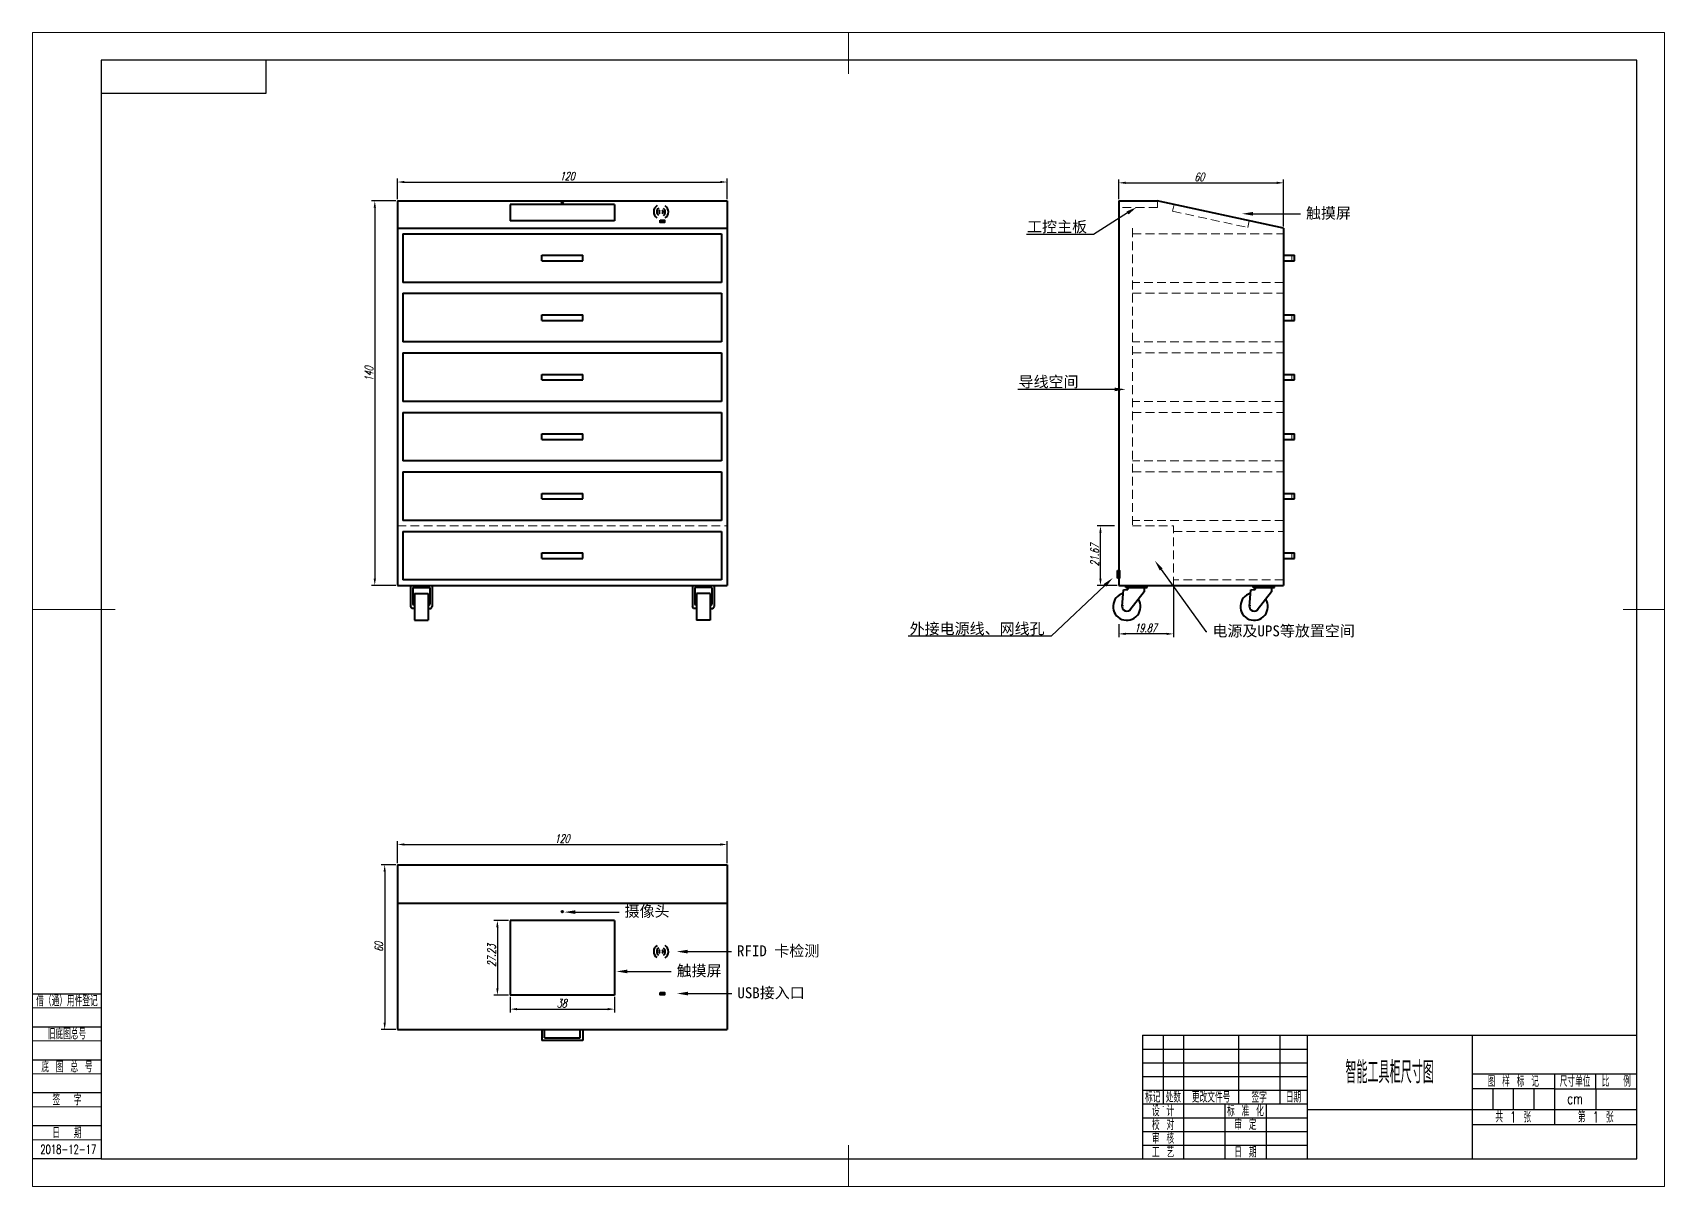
# Model space of a CAD drawing. Header units: millimetres. Extents: x 0 to 1767, y 0 to 420.
# Drawn here: x 1173 to 1767, y 0 to 420 of the extents above; entities that cross this region are included whole.
import ezdxf
from ezdxf import colors
from ezdxf.entities.mleader import LeaderData, LeaderLine
from ezdxf.math import Vec2, Vec3

# ---------------------------------------------------------------- set-up
doc = ezdxf.new("R2010")
doc.units = ezdxf.units.MM
doc.header["$PDMODE"] = 2
doc.linetypes.add('HIDDEN2', pattern=[4.7625, 3.175, -1.5875])
doc.linetypes.add('SOLID', pattern=[0])
for name, color, linetype, lineweight in [('尺寸线', 1, 'Continuous', 13), ('文字', 6, 'Continuous', 13), ('粗实线', 7, 'Continuous', 40), ('细实线', 8, 'Continuous', 13), ('虚线', 8, 'HIDDEN2', 13)]:
    doc.layers.add(name, color=color, linetype=linetype, lineweight=lineweight)
doc.layers.add('边框线', color=5, linetype='Continuous')
doc.styles.add('单线体', font='txt.shx', dxfattribs={"width": 0.7, "height": 5, "bigfont": 'gbcbig.shx'})
doc.styles.add('单线体标注', font='txt.shx', dxfattribs={"width": 0.7, "oblique": 15, "height": 3, "bigfont": 'gbcbig.shx'})
doc.dimstyles.new('ISO-25', dxfattribs={"dimtxt": 3, "dimasz": 2.5, "dimexe": 1.25, "dimexo": 0.625, "dimtad": 1, "dimdsep": 46, "dimtxsty": '单线体标注', "dimcen": 1, "dimadec": 0, "dimazin": 0, "dimtm": 0.074, "dimtfac": 1, "dimtmove": 0, "dimatfit": 3, "dimfxl": 1, "dimtolj": 1, "dimarcsym": 0})

# ---------------------------------------------------------------- blocks, each defined once
blk = doc.blocks.new('*D103')
at = {"layer": 'Defpoints', "color": 0, "transparency": 16777216}
for p in [(1425.94, 365.62), (1305.94, 358.76), (1425.94, 358.76)]:
    blk.add_point(p, dxfattribs=at)
at = {"layer": '尺寸线', "color": 0, "lineweight": -2, "transparency": 16777216}
for p, q in [((1305.94, 359.39), (1305.94, 366.87)), ((1308.44, 365.62), (1423.44, 365.62)), ((1425.94, 359.39), (1425.94, 366.87))]:
    blk.add_line(p, q, dxfattribs=at)
at = {"layer": '尺寸线', "color": 0, "transparency": 16777216}
for points in [[(1308.44, 366.04), (1308.44, 365.21), (1305.94, 365.62)], [(1423.44, 366.04), (1423.44, 365.21), (1425.94, 365.62)]]:
    blk.add_solid(points, dxfattribs=at)
at = {"layer": '尺寸线', "color": 0, "transparency": 16777216, "insert": (1367.72, 367.75), "char_height": 3, "attachment_point": 5, "style": '单线体标注'}
blk.add_mtext('\\A1;120', dxfattribs=at)
blk = doc.blocks.new('*D104')
at = {"layer": 'Defpoints', "color": 0, "transparency": 16777216}
for p in [(1305.94, 358.76), (1297.67, 218.76), (1305.94, 218.76)]:
    blk.add_point(p, dxfattribs=at)
at = {"layer": '尺寸线', "color": 0, "lineweight": -2, "transparency": 16777216}
for p, q in [((1305.32, 358.76), (1296.42, 358.76)), ((1297.67, 356.26), (1297.67, 221.26)), ((1305.32, 218.76), (1296.42, 218.76))]:
    blk.add_line(p, q, dxfattribs=at)
at = {"layer": '尺寸线', "color": 0, "transparency": 16777216}
for points in [[(1297.25, 356.26), (1298.09, 356.26), (1297.67, 358.76)], [(1297.25, 221.26), (1298.09, 221.26), (1297.67, 218.76)]]:
    blk.add_solid(points, dxfattribs=at)
at = {"layer": '尺寸线', "color": 0, "transparency": 16777216, "insert": (1295.55, 295.77), "char_height": 3, "attachment_point": 5, "rotation": 90, "style": '单线体标注'}
blk.add_mtext('\\A1;140', dxfattribs=at)
blk = doc.blocks.new('*D105')
at = {"layer": 'Defpoints', "color": 0, "transparency": 16777216}
for p in [(1628.52, 365.32), (1568.52, 358.76), (1628.52, 348.82)]:
    blk.add_point(p, dxfattribs=at)
at = {"layer": '尺寸线', "color": 0, "lineweight": -2, "transparency": 16777216}
for p, q in [((1568.52, 359.39), (1568.52, 366.57)), ((1571.02, 365.32), (1626.02, 365.32)), ((1628.52, 349.44), (1628.52, 366.57))]:
    blk.add_line(p, q, dxfattribs=at)
at = {"layer": '尺寸线', "color": 0, "transparency": 16777216}
for points in [[(1571.02, 365.74), (1571.02, 364.91), (1568.52, 365.32)], [(1626.02, 365.74), (1626.02, 364.91), (1628.52, 365.32)]]:
    blk.add_solid(points, dxfattribs=at)
at = {"layer": '尺寸线', "color": 0, "transparency": 16777216, "insert": (1597.81, 367.45), "char_height": 3, "attachment_point": 5, "style": '单线体标注'}
blk.add_mtext('\\A1;60', dxfattribs=at)
blk = doc.blocks.new('*D106')
at = {"layer": 'Defpoints', "color": 0, "transparency": 16777216}
for p in [(1588.39, 218.76), (1568.52, 205.25), (1568.52, 201.12)]:
    blk.add_point(p, dxfattribs=at)
at = {"layer": '尺寸线', "color": 0, "lineweight": -2, "transparency": 16777216}
for p, q in [((1588.39, 218.14), (1588.39, 199.87)), ((1568.52, 204.63), (1568.52, 199.87)), ((1585.89, 201.12), (1571.02, 201.12))]:
    blk.add_line(p, q, dxfattribs=at)
at = {"layer": '尺寸线', "color": 0, "transparency": 16777216}
for points in [[(1571.02, 201.54), (1571.02, 200.71), (1568.52, 201.12)], [(1585.89, 201.54), (1585.89, 200.71), (1588.39, 201.12)]]:
    blk.add_solid(points, dxfattribs=at)
at = {"layer": '尺寸线', "color": 0, "transparency": 16777216, "insert": (1578.26, 203.25), "char_height": 3, "attachment_point": 5, "style": '单线体标注'}
blk.add_mtext('\\A1;19.87', dxfattribs=at)
blk = doc.blocks.new('*D107')
at = {"layer": 'Defpoints', "color": 0, "transparency": 16777216}
for p in [(1561.84, 240.43), (1567.57, 240.43), (1568.52, 218.76)]:
    blk.add_point(p, dxfattribs=at)
at = {"layer": '尺寸线', "color": 0, "lineweight": -2, "transparency": 16777216}
for p, q in [((1566.94, 240.43), (1560.59, 240.43)), ((1561.84, 221.26), (1561.84, 237.93)), ((1567.9, 218.76), (1560.59, 218.76))]:
    blk.add_line(p, q, dxfattribs=at)
at = {"layer": '尺寸线', "color": 0, "transparency": 16777216}
for points in [[(1561.43, 237.93), (1562.26, 237.93), (1561.84, 240.43)], [(1561.43, 221.26), (1562.26, 221.26), (1561.84, 218.76)]]:
    blk.add_solid(points, dxfattribs=at)
at = {"layer": '尺寸线', "color": 0, "transparency": 16777216, "insert": (1559.72, 229.8), "char_height": 3, "attachment_point": 5, "rotation": 90, "style": '单线体标注'}
blk.add_mtext('\\A1;21.67', dxfattribs=at)
blk = doc.blocks.new('*D108')
at = {"layer": 'Defpoints', "color": 0, "transparency": 16777216}
for p in [(1425.94, 124.47), (1305.94, 117.07), (1425.94, 117.07)]:
    blk.add_point(p, dxfattribs=at)
at = {"layer": '尺寸线', "color": 0, "lineweight": -2, "transparency": 16777216}
for p, q in [((1305.94, 117.7), (1305.94, 125.72)), ((1425.94, 117.7), (1425.94, 125.72)), ((1308.44, 124.47), (1423.44, 124.47))]:
    blk.add_line(p, q, dxfattribs=at)
at = {"layer": '尺寸线', "color": 0, "transparency": 16777216}
for points in [[(1308.44, 124.88), (1308.44, 124.05), (1305.94, 124.47)], [(1423.44, 124.88), (1423.44, 124.05), (1425.94, 124.47)]]:
    blk.add_solid(points, dxfattribs=at)
at = {"layer": '尺寸线', "color": 0, "transparency": 16777216, "insert": (1365.86, 126.59), "char_height": 3, "attachment_point": 5, "style": '单线体标注'}
blk.add_mtext('\\A1;120', dxfattribs=at)
blk = doc.blocks.new('*D109')
at = {"layer": 'Defpoints', "color": 0, "transparency": 16777216}
for p in [(1305.94, 117.07), (1301.27, 57.07), (1305.94, 57.07)]:
    blk.add_point(p, dxfattribs=at)
at = {"layer": '尺寸线', "color": 0, "lineweight": -2, "transparency": 16777216}
for p, q in [((1305.32, 117.07), (1300.02, 117.07)), ((1301.27, 114.57), (1301.27, 59.57)), ((1305.32, 57.07), (1300.02, 57.07))]:
    blk.add_line(p, q, dxfattribs=at)
at = {"layer": '尺寸线', "color": 0, "transparency": 16777216}
for points in [[(1300.86, 114.57), (1301.69, 114.57), (1301.27, 117.07)], [(1300.86, 59.57), (1301.69, 59.57), (1301.27, 57.07)]]:
    blk.add_solid(points, dxfattribs=at)
at = {"layer": '尺寸线', "color": 0, "transparency": 16777216, "insert": (1299.15, 87.16), "char_height": 3, "attachment_point": 5, "rotation": 90, "style": '单线体标注'}
blk.add_mtext('\\A1;60', dxfattribs=at)
blk = doc.blocks.new('*D110')
at = {"layer": 'Defpoints', "color": 0, "transparency": 16777216}
for p in [(1346.94, 96.82), (1342.31, 69.59), (1346.94, 69.59)]:
    blk.add_point(p, dxfattribs=at)
at = {"layer": '尺寸线', "color": 0, "lineweight": -2, "transparency": 16777216}
for p, q in [((1346.32, 96.82), (1341.06, 96.82)), ((1342.31, 94.32), (1342.31, 72.09)), ((1346.32, 69.59), (1341.06, 69.59))]:
    blk.add_line(p, q, dxfattribs=at)
at = {"layer": '尺寸线', "color": 0, "transparency": 16777216}
for points in [[(1341.89, 94.32), (1342.72, 94.32), (1342.31, 96.82)], [(1341.89, 72.09), (1342.72, 72.09), (1342.31, 69.59)]]:
    blk.add_solid(points, dxfattribs=at)
at = {"layer": '尺寸线', "color": 0, "transparency": 16777216, "insert": (1340.18, 84), "char_height": 3, "attachment_point": 5, "rotation": 90, "style": '单线体标注'}
blk.add_mtext('\\A1;27.23', dxfattribs=at)
blk = doc.blocks.new('*D111')
at = {"layer": 'Defpoints', "color": 0, "transparency": 16777216}
for p in [(1346.94, 69.59), (1384.94, 69.59), (1384.94, 64.52)]:
    blk.add_point(p, dxfattribs=at)
at = {"layer": '尺寸线', "color": 0, "lineweight": -2, "transparency": 16777216}
for p, q in [((1346.94, 68.97), (1346.94, 63.27)), ((1384.94, 68.97), (1384.94, 63.27)), ((1349.44, 64.52), (1382.44, 64.52))]:
    blk.add_line(p, q, dxfattribs=at)
at = {"layer": '尺寸线', "color": 0, "transparency": 16777216}
for points in [[(1349.44, 64.94), (1349.44, 64.1), (1346.94, 64.52)], [(1382.44, 64.94), (1382.44, 64.1), (1384.94, 64.52)]]:
    blk.add_solid(points, dxfattribs=at)
at = {"layer": '尺寸线', "color": 0, "transparency": 16777216, "insert": (1365.73, 66.64), "char_height": 3, "attachment_point": 5, "style": '单线体标注'}
blk.add_mtext('\\A1;38', dxfattribs=at)

msp = doc.modelspace()

# ---------------------------------------------------------------- linework, layer by layer
at = {"layer": '粗实线'}
for p, q in [((1305.941, 358.765), (1425.941, 358.765)), ((1305.941, 358.765), (1305.941, 218.765)), ((1384.941, 357.427), (1346.941, 357.427)), ((1346.941, 357.427), (1346.941, 351.52)), ((1384.941, 357.427), (1384.941, 351.52)), ((1425.941, 358.765), (1425.941, 218.765)), ((1568.524, 358.765), (1568.524, 218.765)), ((1568.524, 358.765), (1582.431, 358.765)), ((1628.524, 348.818), (1582.431, 358.765)), ((1384.941, 351.52), (1346.941, 351.52)), ((1401.621, 351.138), (1403.109, 351.138)), ((1305.941, 348.765), (1425.941, 348.765)), ((1307.941, 346.765), (1307.941, 329.098)), ((1307.941, 346.765), (1423.941, 346.765)), ((1423.941, 346.765), (1423.941, 329.098)), ((1628.524, 348.818), (1628.524, 218.765)), ((1358.441, 336.931), (1358.441, 338.931)), ((1358.441, 338.931), (1373.441, 338.931)), ((1373.441, 336.931), (1373.441, 338.931)), ((1628.524, 338.931), (1632.524, 338.931)), ((1628.524, 338.931), (1632.524, 338.931)), ((1632.524, 336.931), (1632.524, 338.931)), ((1358.441, 336.931), (1373.441, 336.931)), ((1628.524, 336.931), (1632.524, 336.931)), ((1423.941, 329.098), (1307.941, 329.098)), ((1307.941, 325.098), (1307.941, 307.431)), ((1307.941, 325.098), (1423.941, 325.098)), ((1423.941, 325.098), (1423.941, 307.431)), ((1358.441, 315.265), (1358.441, 317.265)), ((1358.441, 317.265), (1373.441, 317.265)), ((1358.441, 315.265), (1373.441, 315.265)), ((1373.441, 315.265), (1373.441, 317.265)), ((1628.524, 317.265), (1632.524, 317.265)), ((1628.524, 315.265), (1632.524, 315.265)), ((1632.524, 315.265), (1632.524, 317.265)), ((1423.941, 307.431), (1307.941, 307.431)), ((1307.941, 303.431), (1307.941, 285.765)), ((1307.941, 303.431), (1423.941, 303.431)), ((1423.941, 303.431), (1423.941, 285.765)), ((1358.441, 293.598), (1358.441, 295.598)), ((1358.441, 295.598), (1373.441, 295.598)), ((1358.441, 293.598), (1373.441, 293.598)), ((1373.441, 293.598), (1373.441, 295.598)), ((1628.524, 295.598), (1632.524, 295.598)), ((1628.524, 293.598), (1632.524, 293.598)), ((1632.524, 293.598), (1632.524, 295.598)), ((1423.941, 285.765), (1307.941, 285.765)), ((1307.941, 281.765), (1307.941, 264.098)), ((1307.941, 281.765), (1423.941, 281.765)), ((1423.941, 281.765), (1423.941, 264.098)), ((1358.441, 271.931), (1358.441, 273.931)), ((1358.441, 273.931), (1373.441, 273.931)), ((1373.441, 271.931), (1373.441, 273.931)), ((1628.524, 273.931), (1632.524, 273.931)), ((1632.524, 271.931), (1632.524, 273.931)), ((1358.441, 271.931), (1373.441, 271.931)), ((1628.524, 271.931), (1632.524, 271.931)), ((1423.941, 264.098), (1307.941, 264.098)), ((1307.941, 260.098), (1307.941, 242.431)), ((1307.941, 260.098), (1423.941, 260.098)), ((1423.941, 260.098), (1423.941, 242.431)), ((1358.441, 250.265), (1358.441, 252.265)), ((1358.441, 252.265), (1373.441, 252.265)), ((1358.441, 250.265), (1373.441, 250.265)), ((1373.441, 250.265), (1373.441, 252.265)), ((1628.524, 252.265), (1632.524, 252.265)), ((1628.524, 250.265), (1632.524, 250.265)), ((1632.524, 250.265), (1632.524, 252.265)), ((1423.941, 242.431), (1307.941, 242.431)), ((1307.941, 238.431), (1307.941, 220.765)), ((1307.941, 238.431), (1423.941, 238.431)), ((1423.941, 238.431), (1423.941, 220.765)), ((1358.441, 228.598), (1358.441, 230.598)), ((1358.441, 230.598), (1373.441, 230.598)), ((1358.441, 228.598), (1373.441, 228.598)), ((1373.441, 228.598), (1373.441, 230.598)), ((1628.524, 230.598), (1632.524, 230.598)), ((1628.524, 228.598), (1632.524, 228.598)), ((1632.524, 228.598), (1632.524, 230.598)), ((1632.524, 228.598), (1632.524, 230.598)), ((1423.941, 220.765), (1307.941, 220.765)), ((1568.045, 224.189), (1568.508, 224.189)), ((1568.045, 221.412), (1568.045, 224.189)), ((1568.508, 221.412), (1568.045, 221.412)), ((1305.941, 218.765), (1425.941, 218.765)), ((1310.723, 218.765), (1310.723, 211.092)), ((1311.547, 218.047), (1317.723, 218.047)), ((1311.547, 218.047), (1311.547, 211.953)), ((1312.135, 215.885), (1312.135, 206.059)), ((1312.135, 215.885), (1317.135, 215.884)), ((1317.135, 215.884), (1317.135, 206.057)), ((1317.723, 218.047), (1317.723, 211.953)), ((1317.723, 218.047), (1317.723, 211.953)), ((1318.547, 218.765), (1318.547, 211.092)), ((1318.547, 218.765), (1318.547, 211.092)), ((1413.336, 218.765), (1413.336, 211.092)), ((1413.336, 218.765), (1413.336, 211.092)), ((1420.336, 218.047), (1414.16, 218.047)), ((1414.16, 218.047), (1414.16, 211.953)), ((1414.16, 218.047), (1414.16, 211.953)), ((1419.748, 215.885), (1414.748, 215.884)), ((1414.748, 215.884), (1414.748, 206.057)), ((1419.748, 215.885), (1419.748, 206.059)), ((1420.336, 218.047), (1420.336, 211.953)), ((1421.16, 218.765), (1421.16, 211.092)), ((1568.524, 218.765), (1628.524, 218.765)), ((1569.789, 211.086), (1570.22, 217.143)), ((1570.22, 217.143), (1571.849, 217.233)), ((1571.07, 218.047), (1571.07, 218.765)), ((1571.07, 218.047), (1578.861, 218.047)), ((1571.849, 217.233), (1572.068, 218.047)), ((1577.728, 216.42), (1572.496, 209.73)), ((1577.613, 218.047), (1577.728, 217.686)), ((1577.728, 217.686), (1577.728, 216.42)), ((1578.861, 218.047), (1578.861, 218.765)), ((1616.151, 211.086), (1616.582, 217.143)), ((1616.582, 217.143), (1618.21, 217.233)), ((1617.431, 218.047), (1617.431, 218.765)), ((1617.431, 218.047), (1625.223, 218.047)), ((1618.21, 217.233), (1618.429, 218.047)), ((1624.089, 216.42), (1618.858, 209.73)), ((1623.974, 218.047), (1624.089, 217.686)), ((1624.089, 217.686), (1624.089, 216.42)), ((1625.223, 218.047), (1625.223, 218.765)), ((1311.127, 210.384), (1310.723, 211.092)), ((1312.135, 210.384), (1311.127, 210.384)), ((1311.771, 211.56), (1311.547, 211.953)), ((1312.135, 211.56), (1311.771, 211.56)), ((1317.135, 211.56), (1317.498, 211.56)), ((1317.135, 211.56), (1317.498, 211.56)), ((1317.135, 210.384), (1318.142, 210.384)), ((1317.135, 210.384), (1318.142, 210.384)), ((1317.498, 211.56), (1317.723, 211.953)), ((1317.498, 211.56), (1317.723, 211.953)), ((1318.142, 210.384), (1318.547, 211.092)), ((1318.142, 210.384), (1318.547, 211.092)), ((1413.74, 210.384), (1413.336, 211.092)), ((1413.74, 210.384), (1413.336, 211.092)), ((1414.748, 210.384), (1413.74, 210.384)), ((1414.748, 210.384), (1413.74, 210.384)), ((1414.384, 211.56), (1414.16, 211.953)), ((1414.384, 211.56), (1414.16, 211.953)), ((1414.748, 211.56), (1414.384, 211.56)), ((1414.748, 211.56), (1414.384, 211.56)), ((1419.748, 211.56), (1420.111, 211.56)), ((1419.748, 210.384), (1420.755, 210.384)), ((1420.111, 211.56), (1420.336, 211.953)), ((1420.755, 210.384), (1421.16, 211.092)), ((1312.135, 206.059), (1317.135, 206.057)), ((1419.748, 206.059), (1414.748, 206.057)), ((1305.941, 117.07), (1425.941, 117.07)), ((1305.941, 117.07), (1305.941, 57.07)), ((1425.941, 117.07), (1425.941, 57.07)), ((1425.941, 103.022), (1305.941, 103.022)), ((1384.941, 96.822), (1346.941, 96.822)), ((1346.941, 96.822), (1346.941, 69.59)), ((1384.941, 96.822), (1384.941, 69.59)), ((1384.941, 69.59), (1346.941, 69.59)), ((1401.621, 69.976), (1403.109, 69.976)), ((1305.941, 57.07), (1425.941, 57.07)), ((1358.441, 57.07), (1358.441, 53.07)), ((1359.441, 54.07), (1359.441, 57.07)), ((1359.441, 54.07), (1372.441, 54.07)), ((1372.441, 54.07), (1372.441, 57.07)), ((1373.441, 57.07), (1373.441, 53.07)), ((1373.441, 53.07), (1358.441, 53.07))]:
    msp.add_line(p, q, dxfattribs=at)
for points in [[(1401.539, 351.698), (1403.176, 351.698), (1403.176, 350.912), (1401.539, 350.912)], [(1401.621, 351.643), (1403.109, 351.643), (1403.109, 350.983), (1401.621, 350.983)], [(1401.881, 351.618), (1402.081, 351.618), (1402.081, 351.662), (1401.881, 351.662)], [(1402.617, 351.618), (1402.818, 351.618), (1402.818, 351.662), (1402.617, 351.662)], [(1401.539, 70.536), (1403.176, 70.536), (1403.176, 69.75), (1401.539, 69.75)], [(1401.621, 70.481), (1403.109, 70.481), (1403.109, 69.821), (1401.621, 69.821)], [(1401.881, 70.456), (1402.081, 70.456), (1402.081, 70.5), (1401.881, 70.5)], [(1402.617, 70.456), (1402.818, 70.456), (1402.818, 70.5), (1402.617, 70.5)]]:
    msp.add_lwpolyline(points, close=True, dxfattribs=at)
for centre in [(1365.941, 358.084), (1365.941, 99.997)]:
    msp.add_circle(centre, 0.285, dxfattribs=at)
for centre, radius, start, end in [((1401.877, 354.769), 2.669, 122.881547, 234.846332), ((1401.877, 354.769), 2.669, 303.343569, 54.473256), ((1401.877, 354.769), 1.555, 122.716053, 234.979964), ((1401.877, 354.769), 0.725, 122.261586, 235.346932), ((1401.877, 354.769), 0.725, 303.96353, 53.972656), ((1401.877, 354.769), 1.555, 303.509063, 54.339623), ((1571.439, 211.08), 5, 105.144852, 32.525751), ((1617.8, 211.08), 5, 105.144852, 32.525751), ((1571.439, 211.08), 1.695, 162.120951, 332.724332), ((1617.8, 211.08), 1.695, 162.120951, 332.724332), ((1401.877, 85.475), 2.669, 122.881547, 234.846332), ((1401.877, 85.475), 1.555, 122.716053, 234.979964), ((1401.877, 85.475), 0.725, 122.261586, 235.346932), ((1401.877, 85.475), 0.725, 303.96353, 53.972656), ((1401.877, 85.475), 1.555, 303.509063, 54.339623), ((1401.877, 85.475), 2.669, 303.343569, 54.473256)]:
    msp.add_arc(centre, radius, start, end, dxfattribs=at)
at = {"layer": '细实线', "linetype": 'SOLID'}
for p, q in [((1173.118, 420), (1767.118, 420)), ((1173.118, 0), (1173.118, 420)), ((1470.118, 420), (1470.118, 405)), ((1767.118, 420), (1767.118, 0)), ((1173.118, 210), (1203.118, 210)), ((1767.118, 210), (1752.118, 210)), ((1470.118, 0), (1470.118, 15)), ((1767.118, 0), (1173.118, 0))]:
    msp.add_line(p, q, dxfattribs=at)
at = {"layer": '细实线'}
for p, q in [((1198.118, 65), (1173.118, 65)), ((1198.118, 53), (1173.118, 53)), ((1198.118, 41), (1173.118, 41)), ((1198.118, 29), (1173.118, 29)), ((1198.118, 17), (1173.118, 17))]:
    msp.add_line(p, q, dxfattribs=at)
at = {"layer": '虚线'}
for p, q in [((1582.573, 358.765), (1582.573, 356.391)), ((1588.632, 357.427), (1588.105, 354.983)), ((1582.573, 356.391), (1568.524, 356.391)), ((1588.105, 354.983), (1615.475, 349.077)), ((1616.002, 351.52), (1615.475, 349.077)), ((1573.524, 346.765), (1628.524, 346.765)), ((1631.524, 338.931), (1631.524, 336.931)), ((1628.524, 329.098), (1573.524, 329.098)), ((1573.524, 325.098), (1628.524, 325.098)), ((1631.524, 317.265), (1631.524, 315.265)), ((1628.524, 307.431), (1573.524, 307.431)), ((1573.524, 303.431), (1628.524, 303.431)), ((1631.524, 295.598), (1631.524, 293.598)), ((1628.524, 285.765), (1573.524, 285.765)), ((1573.524, 281.765), (1628.524, 281.765)), ((1631.524, 273.931), (1631.524, 271.931)), ((1628.524, 264.098), (1573.524, 264.098)), ((1573.524, 260.098), (1628.524, 260.098)), ((1631.524, 252.265), (1631.524, 250.265)), ((1628.524, 242.431), (1573.524, 242.431)), ((1588.39, 238.431), (1628.524, 238.431)), ((1631.524, 230.598), (1631.524, 228.598)), ((1568.971, 224.189), (1568.508, 224.189)), ((1568.971, 221.412), (1568.508, 221.412)), ((1568.971, 224.189), (1568.971, 221.412)), ((1628.524, 220.765), (1588.39, 220.765))]:
    msp.add_line(p, q, dxfattribs=at)
at = {"layer": '虚线', "color": 5}
for p, q in [((1573.524, 348.765), (1573.524, 240.431)), ((1305.941, 240.423), (1425.941, 240.428)), ((1573.524, 240.431), (1588.39, 240.431)), ((1588.39, 218.765), (1588.39, 240.431))]:
    msp.add_line(p, q, dxfattribs=at)
at = {"layer": '边框线', "linetype": 'SOLID'}
for p, q in [((1757.118, 410), (1198.118, 410)), ((1198.118, 410), (1198.118, 10)), ((1757.118, 10), (1757.118, 410)), ((1198.118, 10), (1757.118, 10))]:
    msp.add_line(p, q, dxfattribs=at)
at = {"layer": '边框线'}
for p, q in [((1258.118, 398), (1258.118, 410)), ((1198.118, 398), (1258.118, 398)), ((1198.118, 70), (1173.118, 70)), ((1198.118, 58), (1173.118, 58)), ((1577.118, 55), (1757.118, 55)), ((1577.118, 55), (1577.118, 10)), ((1584.618, 55), (1584.618, 30)), ((1592.118, 55), (1592.118, 10)), ((1612.118, 55), (1612.118, 30)), ((1627.118, 55), (1627.118, 30)), ((1637.118, 55), (1637.118, 10)), ((1697.118, 55), (1697.118, 10)), ((1577.118, 50), (1637.118, 50)), ((1198.118, 46), (1173.118, 46)), ((1577.118, 45), (1637.118, 45)), ((1577.118, 40), (1637.118, 40)), ((1697.118, 41), (1757.118, 41)), ((1727.118, 41), (1727.118, 22.5)), ((1742.118, 35.5), (1742.118, 41)), ((1198.118, 34), (1173.118, 34)), ((1577.118, 35), (1637.118, 35)), ((1577.118, 30), (1637.118, 30)), ((1607.118, 30), (1607.118, 10)), ((1622.118, 30), (1622.118, 10)), ((1727.118, 35.5), (1697.118, 35.5)), ((1704.618, 35.5), (1704.618, 28)), ((1712.118, 35.5), (1712.118, 28)), ((1719.618, 35.5), (1719.618, 28)), ((1727.118, 35.5), (1757.118, 35.5)), ((1742.118, 35.5), (1742.118, 28)), ((1577.118, 25), (1637.118, 25)), ((1584.618, 29.056), (1584.618, 29.012)), ((1637.118, 28), (1697.118, 28)), ((1697.118, 28), (1757.118, 28)), ((1198.118, 22), (1173.118, 22)), ((1577.118, 20), (1637.118, 20)), ((1697.118, 22.5), (1757.118, 22.5)), ((1577.118, 15), (1637.118, 15)), ((1198.118, 10), (1173.118, 10))]:
    msp.add_line(p, q, dxfattribs=at)

# ---------------------------------------------------------------- texts
at = {"layer": '文字', "attachment_point": 5, "style": '单线体'}
for s, insert, char_height, width in [('借（通）用件登记', (1185.618, 67.5), 4, 25), ('旧底图总号', (1185.618, 55.5), 4, 25), ('底 图 总 号', (1185.618, 43.5), 4, 25), ('智能工具柜尺寸图', (1667.118, 41.5), 8, 60), ('图 样 标 记 ', (1712.118, 38.25), 4, 30), ('尺寸单位', (1734.618, 38.25), 4, 15), ('比  例', (1749.618, 38.25), 4, 15), ('签  字', (1185.618, 31.5), 4, 25), ('标记', (1580.868, 32.5), 4, 7.5), ('设 计', (1584.618, 27.5), 4, 15), ('处数', (1588.368, 32.5), 4, 7.5), ('更改文件号', (1602.118, 32.5), 4, 20), ('标 准 化', (1614.618, 27.5), 4, 15), ('签字', (1619.618, 32.5), 4, 15), ('日期', (1632.118, 32.5), 4, 10), ('cm', (1734.607, 31.975), 4, 30), ('校 对', (1584.618, 22.5), 4, 15), ('审 定', (1614.618, 22.5), 4, 15), ('共 1 张', (1712.118, 25.25), 4, 30), ('第 1 张', (1742.118, 25.25), 4, 30), ('日  期', (1185.618, 19.5), 4, 25), ('审 核', (1584.618, 17.5), 4, 15), ('2018-12-17', (1186.095, 13.473), 3.2, 20), ('工 艺', (1584.618, 12.5), 4, 15), ('日 期', (1614.618, 12.5), 4, 15)]:
    msp.add_mtext(s, dxfattribs=dict(at, insert=insert, char_height=char_height, width=width))

# ---------------------------------------------------------------- dimensions: what is measured, and where the dimension line sits
at = {"layer": '尺寸线'}
for base, p1, p2, picture, middle in [((1425.941, 365.623), (1305.941, 358.765), (1425.941, 358.765), '*D103', (1367.723, 365.623)), ((1628.524, 365.325), (1568.524, 358.765), (1628.524, 348.818), '*D105', (1597.807, 365.325)), ((1568.524, 201.124), (1588.39, 218.765), (1568.524, 205.251), '*D106', (1578.261, 201.124)), ((1425.941, 124.466), (1305.941, 117.07), (1425.941, 117.07), '*D108', (1365.863, 124.466)), ((1384.941, 64.519), (1346.941, 69.59), (1384.941, 69.59), '*D111', (1365.725, 64.519))]:
    dim = msp.add_linear_dim(base=base, p1=p1, p2=p2, dimstyle='ISO-25', override={"dimtp": 0.3, "dimtm": 0.374}, dxfattribs=at)
    dim.commit()
    dim.dimension.update_dxf_attribs({"geometry": picture, "text_midpoint": middle, "dimtype": 160})
for base, p1, p2, picture, middle in [((1297.672, 218.765), (1305.941, 358.765), (1305.941, 218.765), '*D104', (1297.672, 295.767)), ((1561.844, 240.431), (1568.524, 218.765), (1567.569, 240.431), '*D107', (1561.844, 229.798)), ((1301.272, 57.07), (1305.941, 117.07), (1305.941, 57.07), '*D109', (1301.272, 87.163)), ((1342.308, 69.59), (1346.941, 96.822), (1346.941, 69.59), '*D110', (1342.308, 83.999))]:
    dim = msp.add_linear_dim(base=base, p1=p1, p2=p2, angle=90, dimstyle='ISO-25', override={"dimtp": 0.3, "dimtm": 0.374}, dxfattribs=at)
    dim.commit()
    dim.dimension.update_dxf_attribs({"geometry": picture, "text_midpoint": middle, "dimtype": 160})

# ---------------------------------------------------------------- leaders
ml = msp.add_multileader_mtext('Standard', dxfattribs=at)
ml.set_content('{\\fSimSun|b0|i0|c134|p2;工控主板}', color=256)
ml.set_leader_properties()
ml.build(insert=Vec2(0, 0))
ml.multileader.update_dxf_attribs({"text_right_attachment_type": 6, "dogleg_length": 0.36})
ctx = ml.context
ctx.base_point, ctx.plane_origin = Vec3(1532.74, 349.049), Vec3(1575.046, 356.476)
ctx.right_attachment, ctx.text_align_type = 6, 2
notes = []
notes.append((ctx, [(0, (1, 1, 0), (1559.3, 346.549), (-1, 0), 0.36, [(0, [(1575.046, 356.476)], 0, [])])]))
ctx.mtext.insert, ctx.mtext.alignment, ctx.mtext.flow_direction = Vec3(1556.94, 351.349), 3, 5
ml = msp.add_multileader_mtext('Standard', dxfattribs=at)
ml.set_content('{\\fSimSun|b0|i0|c134|p2;触摸屏}', color=256)
ml.set_leader_properties()
ml.build(insert=Vec2(0, 0))
ml.multileader.update_dxf_attribs({"text_right_attachment_type": 6, "dogleg_length": 0.36})
ctx = ml.context
ctx.base_point, ctx.plane_origin = Vec3(1634.633, 354.033), Vec3(1626.961, 380.819)
ctx.right_attachment = 6
notes.append((ctx, [(0, (1, 1, 0), (1634.273, 354.033), (1, 0), 0.36, [(0, [(1613.322, 354.055)], 0, [])])]))
ctx.mtext.insert, ctx.mtext.flow_direction = Vec3(1636.633, 356.311), 5
ml = msp.add_multileader_mtext('Standard', dxfattribs=at)
ml.set_content('{\\fSimSun|b0|i0|c134|p2;导线空间}', color=256)
ml.set_leader_properties()
ml.build(insert=Vec2(0, 0))
ml.multileader.update_dxf_attribs({"text_right_attachment_type": 6, "dogleg_length": 0.36})
ctx = ml.context
ctx.base_point, ctx.plane_origin = Vec3(1530.027, 292.632), Vec3(1571.025, 290.121)
ctx.right_attachment, ctx.text_align_type = 6, 2
notes.append((ctx, [(0, (1, 1, 0), (1556.209, 290.121), (-1, 0), 0.36, [(0, [(1571.025, 290.121)], 0, [])])]))
ctx.mtext.insert, ctx.mtext.alignment, ctx.mtext.flow_direction = Vec3(1553.849, 294.921), 3, 5
ml = msp.add_multileader_mtext('Standard', dxfattribs=at)
ml.set_content('{\\fSimSun|b0|i0|c134|p2;电源及UPS等放置空间}', color=256)
ml.set_leader_properties()
ml.build(insert=Vec2(0, 0))
ml.multileader.update_dxf_attribs({"text_right_attachment_type": 6, "dogleg_length": 0.36})
ctx = ml.context
ctx.base_point, ctx.plane_origin = Vec3(1600.617, 201.932), Vec3(1581.614, 227.826)
ctx.right_attachment = 6
notes.append((ctx, [(0, (1, 1, 0), (1600.257, 201.932), (1, 0), 0.36, [(0, [(1581.614, 227.826)], 0, [])])]))
ctx.mtext.insert, ctx.mtext.flow_direction = Vec3(1602.617, 204.22), 5
ml = msp.add_multileader_mtext('Standard', dxfattribs=at)
ml.set_content('{\\fSimSun|b0|i0|c134|p2;外接电源线、网线孔}', color=256)
ml.set_leader_properties()
ml.build(insert=Vec2(0, 0))
ml.multileader.update_dxf_attribs({"text_right_attachment_type": 6, "dogleg_length": 0.36})
ctx = ml.context
ctx.base_point, ctx.plane_origin = Vec3(1488.861, 202.749), Vec3(1566.36, 221.534)
ctx.right_attachment, ctx.text_align_type = 6, 2
notes.append((ctx, [(1, (1, 1, 0), (1543.843, 200.238), (-1, 0), 0.36, [(0, [(1566.36, 221.534)], 0, [])])]))
ctx.mtext.insert, ctx.mtext.alignment, ctx.mtext.flow_direction = Vec3(1541.483, 205.038), 3, 5
ml = msp.add_multileader_mtext('Standard', dxfattribs=at)
ml.set_content('{\\fSimSun|b0|i0|c134|p2;摄像头}', color=256)
ml.set_leader_properties()
ml.build(insert=Vec2(0, 0))
ml.multileader.update_dxf_attribs({"text_right_attachment_type": 6, "dogleg_length": 0.36})
ctx = ml.context
ctx.base_point, ctx.plane_origin = Vec3(1386.615, 99.838), Vec3(1366.639, 99.838)
ctx.right_attachment = 6
notes.append((ctx, [(0, (1, 1, 0), (1386.255, 99.838), (1, 0), 0.36, [(0, [(1366.639, 99.838)], 0, [])])]))
ctx.mtext.insert, ctx.mtext.flow_direction = Vec3(1388.615, 102.172), 5
ml = msp.add_multileader_mtext('Standard', dxfattribs=at)
ml.set_content('{\\fSimSun|b0|i0|c134|p2;RFID 卡检测}', color=256)
ml.set_leader_properties()
ml.build(insert=Vec2(0, 0))
ml.multileader.update_dxf_attribs({"text_right_attachment_type": 6, "dogleg_length": 0.36})
ctx = ml.context
ctx.base_point, ctx.plane_origin = Vec3(1427.496, 85.457), Vec3(1407.519, 85.457)
ctx.right_attachment = 6
notes.append((ctx, [(0, (1, 1, 0), (1427.136, 85.457), (1, 0), 0.36, [(0, [(1407.519, 85.457)], 0, [])])]))
ctx.mtext.insert, ctx.mtext.flow_direction = Vec3(1429.496, 87.746), 5
ml = msp.add_multileader_mtext('Standard', dxfattribs=at)
ml.set_content('{\\fSimSun|b0|i0|c134|p2;触摸屏}', color=256)
ml.set_leader_properties()
ml.build(insert=Vec2(0, 0))
ml.multileader.update_dxf_attribs({"text_right_attachment_type": 6, "dogleg_length": 0.36})
ctx = ml.context
ctx.base_point, ctx.plane_origin = Vec3(1405.558, 78.237), Vec3(1385.581, 78.237)
ctx.right_attachment = 6
notes.append((ctx, [(0, (1, 1, 0), (1405.198, 78.237), (1, 0), 0.36, [(0, [(1385.581, 78.237)], 0, [])])]))
ctx.mtext.insert, ctx.mtext.flow_direction = Vec3(1407.558, 80.514), 5
ml = msp.add_multileader_mtext('Standard', dxfattribs=at)
ml.set_content('{\\fSimSun|b0|i0|c134|p2;USB接入口}', color=256)
ml.set_leader_properties()
ml.build(insert=Vec2(0, 0))
ml.multileader.update_dxf_attribs({"text_right_attachment_type": 6, "dogleg_length": 0.36})
ctx = ml.context
ctx.base_point, ctx.plane_origin = Vec3(1427.647, 70.194), Vec3(1407.67, 70.194)
ctx.right_attachment = 6
notes.append((ctx, [(0, (1, 1, 0), (1427.287, 70.194), (1, 0), 0.36, [(0, [(1407.67, 70.194)], 0, [])])]))
ctx.mtext.insert, ctx.mtext.flow_direction = Vec3(1429.647, 72.483), 5
for ctx, leaders in notes:
    for number, flags, end, landing, length, lines in leaders:
        leader = LeaderData()
        leader.index, (leader.has_last_leader_line, leader.has_dogleg_vector, leader.attachment_direction) = number, flags
        leader.last_leader_point, leader.dogleg_vector, leader.dogleg_length = Vec3(end), Vec3(landing), length
        for number, points, colour, breaks in lines:
            line = LeaderLine()
            line.index, line.vertices, line.color, line.breaks = number, Vec3.list(points), colors.encode_raw_color(colour), breaks
            leader.lines.append(line)
        ctx.leaders.append(leader)

doc.saveas('drawing.dxf')
